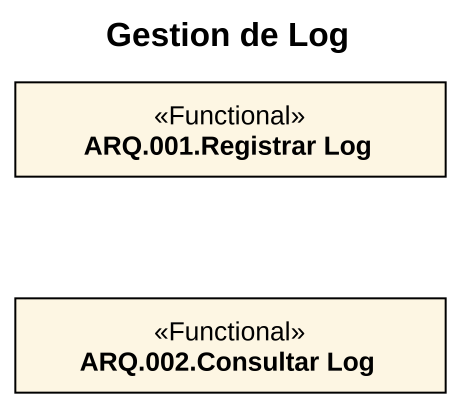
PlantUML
@startuml
title Gestion de Log
hide circle
hide empty members
class "ARQ.001.Registrar Log" as ARQ_001_Registrar_Log <<Functional>>
class "ARQ.002.Consultar Log" as ARQ_002_Consultar_Log <<Functional>>
@enduml
